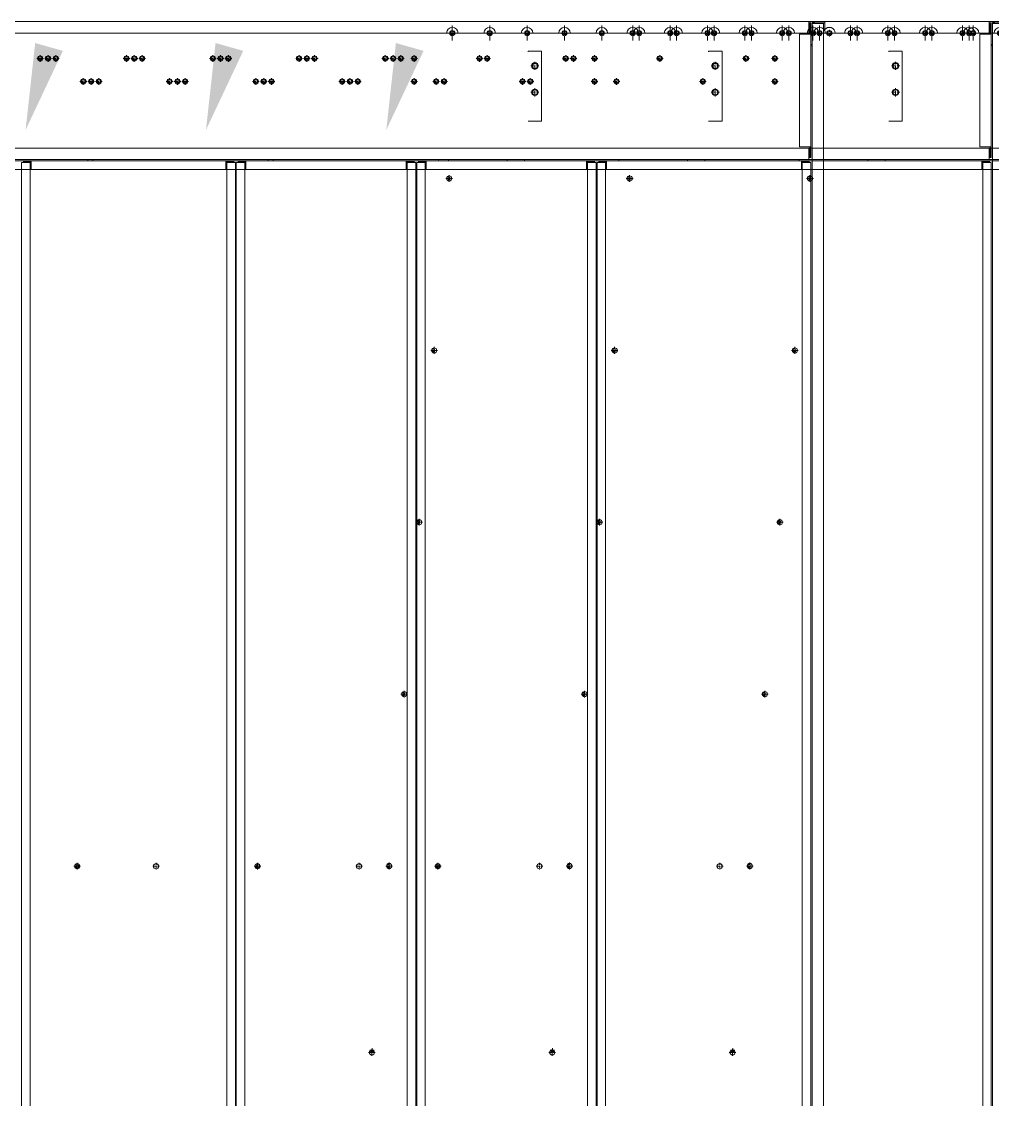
# Model space of a CAD drawing. Header units: millimetres. Extents: x -662582 to 33115, y -140469 to 24125.
# Drawn here: x -652454 to -650766, y -132868 to -130993 of the extents above; entities that cross this region are included whole.
import ezdxf

# ---------------------------------------------------------------- set-up
doc = ezdxf.new("R2010")
doc.units = ezdxf.units.MM
doc.linetypes.add('DASHDOT', pattern=[18.5, 12, -3, 0.5, -3])
doc.layers.add('냉각탑_dim', color=1, linetype='Continuous')

# ---------------------------------------------------------------- blocks, each defined once
blk = doc.blocks.new('1')
at = {"color": 7, "lineweight": 20}
for p, q in [((16009.7, 13410.4), (13016.7, 13410.4)), ((16015.2, 9965.9), (16015.2, 13406.9)), ((16035.2, 13406.9), (16035.2, 9965.9)), ((16037.2, 13410.4), (16491.2, 13410.4)), ((13565.2, 13390.4), (15379.7, 13390.4)), ((15399.7, 13390.4), (15444.7, 13390.4)), ((15464.7, 13390.4), (15509.7, 13390.4)), ((15529.7, 13390.4), (15574.7, 13390.4)), ((15594.7, 13390.4), (15639.7, 13390.4)), ((15659.7, 13390.4), (15704.7, 13390.4)), ((15724.7, 13390.4), (15769.7, 13390.4)), ((15789.7, 13390.4), (15834.7, 13390.4)), ((15854.7, 13390.4), (15899.7, 13390.4)), ((15919.7, 13390.4), (15964.7, 13390.4)), ((15984.7, 13390.4), (16009.7, 13390.4)), ((15993.2, 13388.4), (15993.2, 13192.4)), ((16013.2, 13192.4), (16013.2, 13388.4)), ((16055.2, 13390.4), (16285.2, 13390.4)), ((16305.2, 13390.4), (16491.2, 13390.4)), ((15521.4, 13359), (15545, 13359)), ((15545, 13359), (15545, 13237.4)), ((15545, 13237.4), (15521.4, 13237.4)), ((16009.7, 13190.4), (13664.7, 13190.4)), ((13016.7, 13170.4), (16009.7, 13170.4)), ((14013.7, 13165.3), (14013.7, 10315.5)), ((14028.7, 10315.5), (14028.7, 13165.3)), ((14030.3, 13168.4), (14996.1, 13168.4)), ((14997.7, 13165.3), (14997.7, 10315.5)), ((15012.7, 10315.5), (15012.7, 13165.3)), ((15014.2, 13165.3), (15014.2, 10315.5)), ((15029.2, 10315.5), (15029.2, 13165.3)), ((15030.8, 13168.4), (15996.6, 13168.4)), ((15998.2, 13165.3), (15998.2, 10315.5)), ((16013.2, 10315.5), (16013.2, 13165.3)), ((14996.1, 13153.4), (14030.3, 13153.4)), ((15996.6, 13153.4), (15030.8, 13153.4))]:
    blk.add_line(p, q, dxfattribs=at)
at = {"color": 7, "linetype": 'DASHDOT', "lineweight": 20}
for p, q in [((15389.7, 13403.4), (15389.7, 13377.4)), ((15454.7, 13403.4), (15454.7, 13377.4)), ((15519.7, 13403.4), (15519.7, 13377.4)), ((15584.7, 13403.4), (15584.7, 13377.4)), ((15649.7, 13403.4), (15649.7, 13377.4)), ((15714.7, 13403.4), (15714.7, 13377.4)), ((15779.7, 13403.4), (15779.7, 13377.4)), ((15844.7, 13403.4), (15844.7, 13377.4)), ((15909.7, 13403.4), (15909.7, 13377.4)), ((15974.7, 13403.4), (15974.7, 13377.4)), ((16295.2, 13403.4), (16295.2, 13377.4)), ((15402.7, 13390.4), (15376.7, 13390.4)), ((15467.7, 13390.4), (15441.7, 13390.4)), ((15532.7, 13390.4), (15506.7, 13390.4)), ((15597.7, 13390.4), (15571.7, 13390.4)), ((15662.7, 13390.4), (15636.7, 13390.4)), ((15727.7, 13390.4), (15701.7, 13390.4)), ((15792.7, 13390.4), (15766.7, 13390.4)), ((15857.7, 13390.4), (15831.7, 13390.4)), ((15922.7, 13390.4), (15896.7, 13390.4)), ((15987.7, 13390.4), (15961.7, 13390.4)), ((16308.2, 13390.4), (16282.2, 13390.4))]:
    blk.add_line(p, q, dxfattribs=at)
at = {"color": 7, "lineweight": 20, "ltscale": 0.0875}
for p, q in [((16009.7, 13410.4), (16009.7, 13406.9)), ((16015.2, 13406.9), (16018.7, 13406.9)), ((16037.2, 13410.4), (16037.2, 13406.9)), ((16013.2, 13388.4), (16009.7, 13388.4)), ((16013.2, 13192.4), (16009.7, 13192.4)), ((16009.7, 13170.4), (16009.7, 13173.9))]:
    blk.add_line(p, q, dxfattribs=at)
at = {"color": 7, "lineweight": 20, "ltscale": 0.0375}
for p, q in [((16011.2, 13406.9), (16009.7, 13406.9)), ((16018.7, 13408.4), (16018.7, 13406.9)), ((14016.8, 13166.8), (14016.8, 13165.3)), ((15009.6, 13166.8), (15009.6, 13165.3)), ((15017.3, 13166.8), (15017.3, 13165.3)), ((16011.2, 13173.9), (16009.7, 13173.9)), ((16010.1, 13166.8), (16010.1, 13165.3)), ((15014.2, 11963.4), (15012.7, 11963.4)), ((15014.2, 11919.4), (15012.7, 11919.4)), ((15014.2, 11902.4), (15012.7, 11902.4))]:
    blk.add_line(p, q, dxfattribs=at)
at = {"color": 7, "lineweight": 20, "ltscale": 0.4125}
for p, q in [((16009.7, 13390.4), (16009.7, 13406.9)), ((16018.7, 13406.9), (16035.2, 13406.9)), ((16009.7, 13388.4), (15993.2, 13388.4)), ((15993.2, 13192.4), (16009.7, 13192.4)), ((16009.7, 13173.9), (16009.7, 13190.4))]:
    blk.add_line(p, q, dxfattribs=at)
at = {"color": 7, "lineweight": 20, "ltscale": 0.4625}
for p, q in [((16011.2, 13406.9), (16011.2, 13388.4)), ((16013.2, 13388.4), (16013.2, 13406.9)), ((16018.7, 13410.4), (16037.2, 13410.4)), ((16037.2, 13408.4), (16018.7, 13408.4)), ((16011.2, 13192.4), (16011.2, 13173.9)), ((16013.2, 13173.9), (16013.2, 13192.4))]:
    blk.add_line(p, q, dxfattribs=at)
at = {"color": 7, "lineweight": 20, "ltscale": 0.05}
for p, q in [((16011.2, 13406.9), (16013.2, 13406.9)), ((16018.7, 13410.4), (16018.7, 13408.4)), ((15485, 13168.4), (15485, 13170.4)), ((16011.2, 13173.9), (16013.2, 13173.9))]:
    blk.add_line(p, q, dxfattribs=at)
at = {"color": 7, "lineweight": 20, "ltscale": 0.2625}
blk.add_line((16037.2, 13396.4), (16037.2, 13406.9), dxfattribs=at)
at = {"color": 7, "linetype": 'DASHDOT', "lineweight": 20, "ltscale": 0.2925}
for p, q in [((16051.1, 13390.4), (16039.4, 13390.4)), ((15129.1, 13346.4), (15117.4, 13346.4)), ((15279.1, 13346.4), (15267.4, 13346.4)), ((15329.1, 13346.4), (15317.4, 13346.4)), ((15054.1, 13306.4), (15042.4, 13306.4)), ((15204.1, 13306.4), (15192.4, 13306.4)), ((15329.1, 13306.4), (15317.4, 13306.4)), ((15390.3, 13137.6), (15378.6, 13137.6)), ((15364.1, 12838.7), (15352.4, 12838.7)), ((15338, 12539.9), (15326.3, 12539.9)), ((15233.4, 11941.8), (15221.7, 11941.8)), ((15255.7, 11617.9), (15244, 11617.9))]:
    blk.add_line(p, q, dxfattribs=at)
at = {"color": 7, "linetype": 'DASHDOT', "lineweight": 20, "ltscale": 0.292505}
for p, q in [((16045.2, 13396.3), (16045.2, 13384.6)), ((14073.2, 13352.3), (14073.2, 13340.6)), ((14223.2, 13352.3), (14223.2, 13340.6)), ((14373.2, 13352.3), (14373.2, 13340.6)), ((14523.2, 13352.3), (14523.2, 13340.6)), ((14673.2, 13352.3), (14673.2, 13340.6)), ((14823.2, 13352.3), (14823.2, 13340.6)), ((14973.2, 13352.3), (14973.2, 13340.6)), ((15123.2, 13352.3), (15123.2, 13340.6)), ((15273.2, 13352.3), (15273.2, 13340.6)), ((15323.2, 13352.3), (15323.2, 13340.6)), ((14148.2, 13312.3), (14148.2, 13300.6)), ((14298.2, 13312.3), (14298.2, 13300.6)), ((14448.2, 13312.3), (14448.2, 13300.6)), ((14598.2, 13312.3), (14598.2, 13300.6)), ((14748.2, 13312.3), (14748.2, 13300.6)), ((14898.2, 13312.3), (14898.2, 13300.6)), ((15048.2, 13312.3), (15048.2, 13300.6)), ((15198.2, 13312.3), (15198.2, 13300.6)), ((15323.2, 13312.3), (15323.2, 13300.6))]:
    blk.add_line(p, q, dxfattribs=at)
at = {"color": 7, "lineweight": 20, "ltscale": 0.012499}
for p, q in [((16015.2, 13370.4), (16014.7, 13370.4)), ((16015.2, 13368.4), (16014.7, 13368.4))]:
    blk.add_line(p, q, dxfattribs=at)
at = {"color": 7, "linetype": 'DASHDOT', "lineweight": 20, "ltscale": 0.292499}
for p, q in [((14079.1, 13346.4), (14067.4, 13346.4)), ((14229.1, 13346.4), (14217.4, 13346.4)), ((14379.1, 13346.4), (14367.4, 13346.4)), ((14529.1, 13346.4), (14517.4, 13346.4)), ((14679.1, 13346.4), (14667.4, 13346.4)), ((14829.1, 13346.4), (14817.4, 13346.4)), ((14979.1, 13346.4), (14967.4, 13346.4)), ((14154.1, 13306.4), (14142.4, 13306.4)), ((14304.1, 13306.4), (14292.4, 13306.4)), ((14454.1, 13306.4), (14442.4, 13306.4)), ((14604.1, 13306.4), (14592.4, 13306.4)), ((14754.1, 13306.4), (14742.4, 13306.4)), ((14904.1, 13306.4), (14892.4, 13306.4)), ((15384.4, 13143.4), (15384.4, 13131.7)), ((15358.3, 12844.6), (15358.3, 12832.9)), ((15332.1, 12545.7), (15332.1, 12534)), ((15311.8, 12241), (15300.1, 12241)), ((15306, 12246.8), (15306, 12235.1)), ((14247.5, 11947.7), (14247.5, 11936)), ((14737.5, 11947.7), (14737.5, 11936)), ((15227.5, 11947.7), (15227.5, 11936)), ((15285.7, 11942.1), (15274, 11942.1)), ((15279.8, 11948), (15279.8, 11936.3))]:
    blk.add_line(p, q, dxfattribs=at)
at = {"color": 7, "lineweight": 20, "ltscale": 0.023431}
blk.add_line((15521.4, 13358), (15521.4, 13359), dxfattribs=at)
at = {"color": 7, "linetype": 'DASHDOT', "lineweight": 20, "ltscale": 0.3575}
for p, q in [((15540.4, 13333.4), (15526.1, 13333.4)), ((15540.4, 13287.4), (15526.1, 13287.4))]:
    blk.add_line(p, q, dxfattribs=at)
at = {"color": 7, "linetype": 'DASHDOT', "lineweight": 20, "ltscale": 0.357495}
for p, q in [((15533.2, 13340.6), (15533.2, 13326.3)), ((15533.2, 13294.6), (15533.2, 13280.3))]:
    blk.add_line(p, q, dxfattribs=at)
at = {"color": 7, "lineweight": 20, "ltscale": 0.0775}
for p, q in [((14013.7, 13165.3), (14016.8, 13165.3)), ((14030.3, 13168.4), (14030.3, 13165.3)), ((14996.1, 13168.4), (14996.1, 13165.3)), ((15012.7, 13165.3), (15009.6, 13165.3)), ((15014.2, 13165.3), (15017.3, 13165.3)), ((15030.8, 13168.4), (15030.8, 13165.3)), ((15996.6, 13168.4), (15996.6, 13165.3)), ((16013.2, 13165.3), (16010.1, 13165.3))]:
    blk.add_line(p, q, dxfattribs=at)
at = {"color": 7, "lineweight": 20, "ltscale": 0.3375}
for p, q in [((14030.3, 13168.4), (14016.8, 13168.4)), ((14016.8, 13166.8), (14030.3, 13166.8)), ((15009.6, 13168.4), (14996.1, 13168.4)), ((14996.1, 13166.8), (15009.6, 13166.8)), ((15030.8, 13168.4), (15017.3, 13168.4)), ((15017.3, 13166.8), (15030.8, 13166.8)), ((16010.1, 13168.4), (15996.6, 13168.4)), ((15996.6, 13166.8), (16010.1, 13166.8))]:
    blk.add_line(p, q, dxfattribs=at)
at = {"color": 7, "lineweight": 20, "ltscale": 0.04}
for p, q in [((14016.8, 13168.4), (14016.8, 13166.8)), ((15009.6, 13168.4), (15009.6, 13166.8)), ((15017.3, 13168.4), (15017.3, 13166.8)), ((16010.1, 13168.4), (16010.1, 13166.8))]:
    blk.add_line(p, q, dxfattribs=at)
at = {"color": 7, "lineweight": 20, "ltscale": 0.2975}
for p, q in [((14028.7, 13165.3), (14016.8, 13165.3)), ((14030.3, 13153.4), (14030.3, 13165.3)), ((14996.1, 13153.4), (14996.1, 13165.3)), ((15009.6, 13165.3), (14997.7, 13165.3)), ((15029.2, 13165.3), (15017.3, 13165.3)), ((15030.8, 13153.4), (15030.8, 13165.3)), ((15996.6, 13153.4), (15996.6, 13165.3)), ((16010.1, 13165.3), (15998.2, 13165.3))]:
    blk.add_line(p, q, dxfattribs=at)
at = {"color": 7, "lineweight": 20, "ltscale": 0.050191}
for p, q in [((14451.2, 13170.4), (14451, 13168.4)), ((14451, 13168.4), (14451.2, 13170.4)), ((14756, 13170.4), (14755.8, 13168.4)), ((14755.8, 13168.4), (14756, 13170.4))]:
    blk.add_line(p, q, dxfattribs=at)
at = {"color": 7, "lineweight": 20, "ltscale": 0.05019}
blk.add_line((15365.4, 13168.4), (15365.6, 13170.4), dxfattribs=at)
at = {"color": 7, "lineweight": 20, "ltscale": 0.049997}
blk.add_line((15515, 13170.4), (15515, 13168.4), dxfattribs=at)
at = {"color": 7, "lineweight": 20, "ltscale": 0.04994}
blk.add_line((15515, 13170.4), (15515, 13168.4), dxfattribs=at)
at = {"color": 7, "linetype": 'DASHDOT', "lineweight": 20, "ltscale": 0.194995}
for p, q in [((15382.8, 13141.5), (15382.8, 13133.7)), ((15356.6, 12842.6), (15356.6, 12834.8)), ((15330.5, 12543.7), (15330.5, 12535.9)), ((14737.6, 11945.3), (14737.6, 11937.5))]:
    blk.add_line(p, q, dxfattribs=at)
at = {"color": 7, "linetype": 'DASHDOT', "lineweight": 20, "ltscale": 0.195}
for p, q in [((15386.7, 13137.6), (15378.9, 13137.6)), ((15308.2, 12241), (15300.4, 12241)), ((15282.1, 11942.1), (15274.3, 11942.1)), ((15254, 11621.8), (15246.2, 11621.8)), ((15253.7, 11617.9), (15245.9, 11617.9))]:
    blk.add_line(p, q, dxfattribs=at)
at = {"color": 7, "linetype": 'DASHDOT', "lineweight": 20, "ltscale": 0.195001}
for p, q in [((15360.5, 12838.7), (15352.7, 12838.7)), ((15334.4, 12539.8), (15326.6, 12539.8)), ((15304.3, 12244.9), (15304.3, 12237.1)), ((14741.5, 11941.4), (14733.7, 11941.4)), ((15278.2, 11946), (15278.2, 11938.2)), ((15250.1, 11625.7), (15250.1, 11617.9))]:
    blk.add_line(p, q, dxfattribs=at)
at = {"color": 7, "linetype": 'DASHDOT', "lineweight": 20, "ltscale": 0.292502}
for p, q in [((14253.4, 11941.8), (14241.7, 11941.8)), ((14743.4, 11941.8), (14731.7, 11941.8)), ((15249.8, 11623.7), (15249.8, 11612))]:
    blk.add_line(p, q, dxfattribs=at)
at = {"color": 7, "linetype": 'DASHDOT', "lineweight": 20, "ltscale": 0.194998}
blk.add_line((15249.8, 11621.8), (15249.8, 11614), dxfattribs=at)
at = {"color": 7, "lineweight": 20}
for centre, radius in [((15389.7, 13390.4), 4.5), ((15389.7, 13390.4), 3), ((15454.7, 13390.4), 4.5), ((15454.7, 13390.4), 3), ((15519.7, 13390.4), 4.5), ((15519.7, 13390.4), 3), ((15584.7, 13390.4), 4.5), ((15584.7, 13390.4), 3), ((15649.7, 13390.4), 4.5), ((15649.7, 13390.4), 3), ((15714.7, 13390.4), 4.5), ((15714.7, 13390.4), 3), ((15779.7, 13390.4), 4.5), ((15779.7, 13390.4), 3), ((15844.7, 13390.4), 4.5), ((15844.7, 13390.4), 3), ((15909.7, 13390.4), 4.5), ((15909.7, 13390.4), 3), ((15974.7, 13390.4), 4.5), ((15974.7, 13390.4), 3), ((16045.2, 13390.4), 4.5), ((16045.2, 13390.4), 3), ((16295.2, 13390.4), 4.5), ((16295.2, 13390.4), 3), ((14073.2, 13346.4), 4.5), ((14073.2, 13346.4), 3), ((14223.2, 13346.4), 4.5), ((14223.2, 13346.4), 3), ((14373.2, 13346.4), 4.5), ((14373.2, 13346.4), 3), ((14523.2, 13346.4), 4.5), ((14523.2, 13346.4), 3), ((14673.2, 13346.4), 4.5), ((14673.2, 13346.4), 3), ((14823.2, 13346.4), 4.5), ((14823.2, 13346.4), 3), ((14973.2, 13346.4), 4.5), ((14973.2, 13346.4), 3), ((15123.2, 13346.4), 4.5), ((15123.2, 13346.4), 3), ((15273.2, 13346.4), 4.5), ((15273.2, 13346.4), 3), ((15323.2, 13346.4), 4.5), ((15323.2, 13346.4), 3), ((15533.2, 13333.4), 5.5), ((15533.2, 13333.4), 4.5), ((14148.2, 13306.4), 4.5), ((14148.2, 13306.4), 3), ((14298.2, 13306.4), 4.5), ((14298.2, 13306.4), 3), ((14448.2, 13306.4), 4.5), ((14448.2, 13306.4), 3), ((14598.2, 13306.4), 4.5), ((14598.2, 13306.4), 3), ((14748.2, 13306.4), 4.5), ((14748.2, 13306.4), 3), ((14898.2, 13306.4), 4.5), ((14898.2, 13306.4), 3), ((15048.2, 13306.4), 4.5), ((15048.2, 13306.4), 3), ((15198.2, 13306.4), 4.5), ((15198.2, 13306.4), 3), ((15323.2, 13306.4), 4.5), ((15323.2, 13306.4), 3), ((15533.2, 13287.4), 5.5), ((15533.2, 13287.4), 4.5), ((15384.4, 13137.6), 4.5), ((15358.3, 12838.7), 4.5), ((15332.1, 12539.9), 4.5), ((15306, 12241), 4.5), ((14247.5, 11941.8), 4.5), ((14737.5, 11941.8), 4.5), ((14737.6, 11941.4), 3), ((15227.5, 11941.8), 4.5), ((15279.8, 11942.1), 4.5), ((15249.8, 11617.9), 4.5)]:
    blk.add_circle(centre, radius, dxfattribs=at)
for centre, radius, start, end in [((15389.7, 13390.4), 10, 0, 180), ((15454.7, 13390.4), 10, 0, 180), ((15519.7, 13390.4), 10, 0, 180), ((15584.7, 13390.4), 10, 0, 180), ((15649.7, 13390.4), 10, 0, 180), ((15714.7, 13390.4), 10, 0, 180), ((15779.7, 13390.4), 10, 0, 180), ((15844.7, 13390.4), 10, 0, 180), ((15909.7, 13390.4), 10, 0, 180), ((15974.7, 13390.4), 10, 0, 180), ((16009.7, 13406.9), 3.5, 0, 90), ((16009.7, 13406.9), 1.5, 0, 90), ((16018.7, 13406.9), 3.5, 90, 180), ((16018.7, 13406.9), 1.5, 90, 180), ((16045.2, 13390.4), 10, 0, 143.1301), ((16295.2, 13390.4), 10, 0, 180), ((16014.7, 13371.9), 1.5, 180, 270), ((16014.7, 13371.9), 3.5, 244.6225, 270), ((15382.8, 13137.6), 3, 210.7279, 150.2124), ((15356.6, 12838.7), 3, 210.7279, 150.2124), ((15330.5, 12539.8), 3, 210.7279, 150.2124), ((15304.3, 12241), 3, 210.7279, 150.2124), ((15278.2, 11942.1), 3, 210.7279, 150.2124), ((15250.1, 11621.8), 3, 186.3049, 343.766), ((15249.8, 11617.9), 3, 36.8103, 133.1897)]:
    blk.add_arc(centre, radius, start, end, dxfattribs=at)
at = {"layer": '냉각탑_dim', "lineweight": 20}
blk.add_solid([(14712.6, 13359.5), (14647.8, 13221.9), (14664.5, 13373.1)], dxfattribs=at)

msp = doc.modelspace()

# ---------------------------------------------------------------- block references
at = {"lineweight": 5}
for p in [(-667094.5, -144403.9), (-666780.9, -144403.9), (-666467.4, -144403.9)]:
    msp.add_blockref('1', p, dxfattribs=at)

doc.saveas('drawing.dxf')
